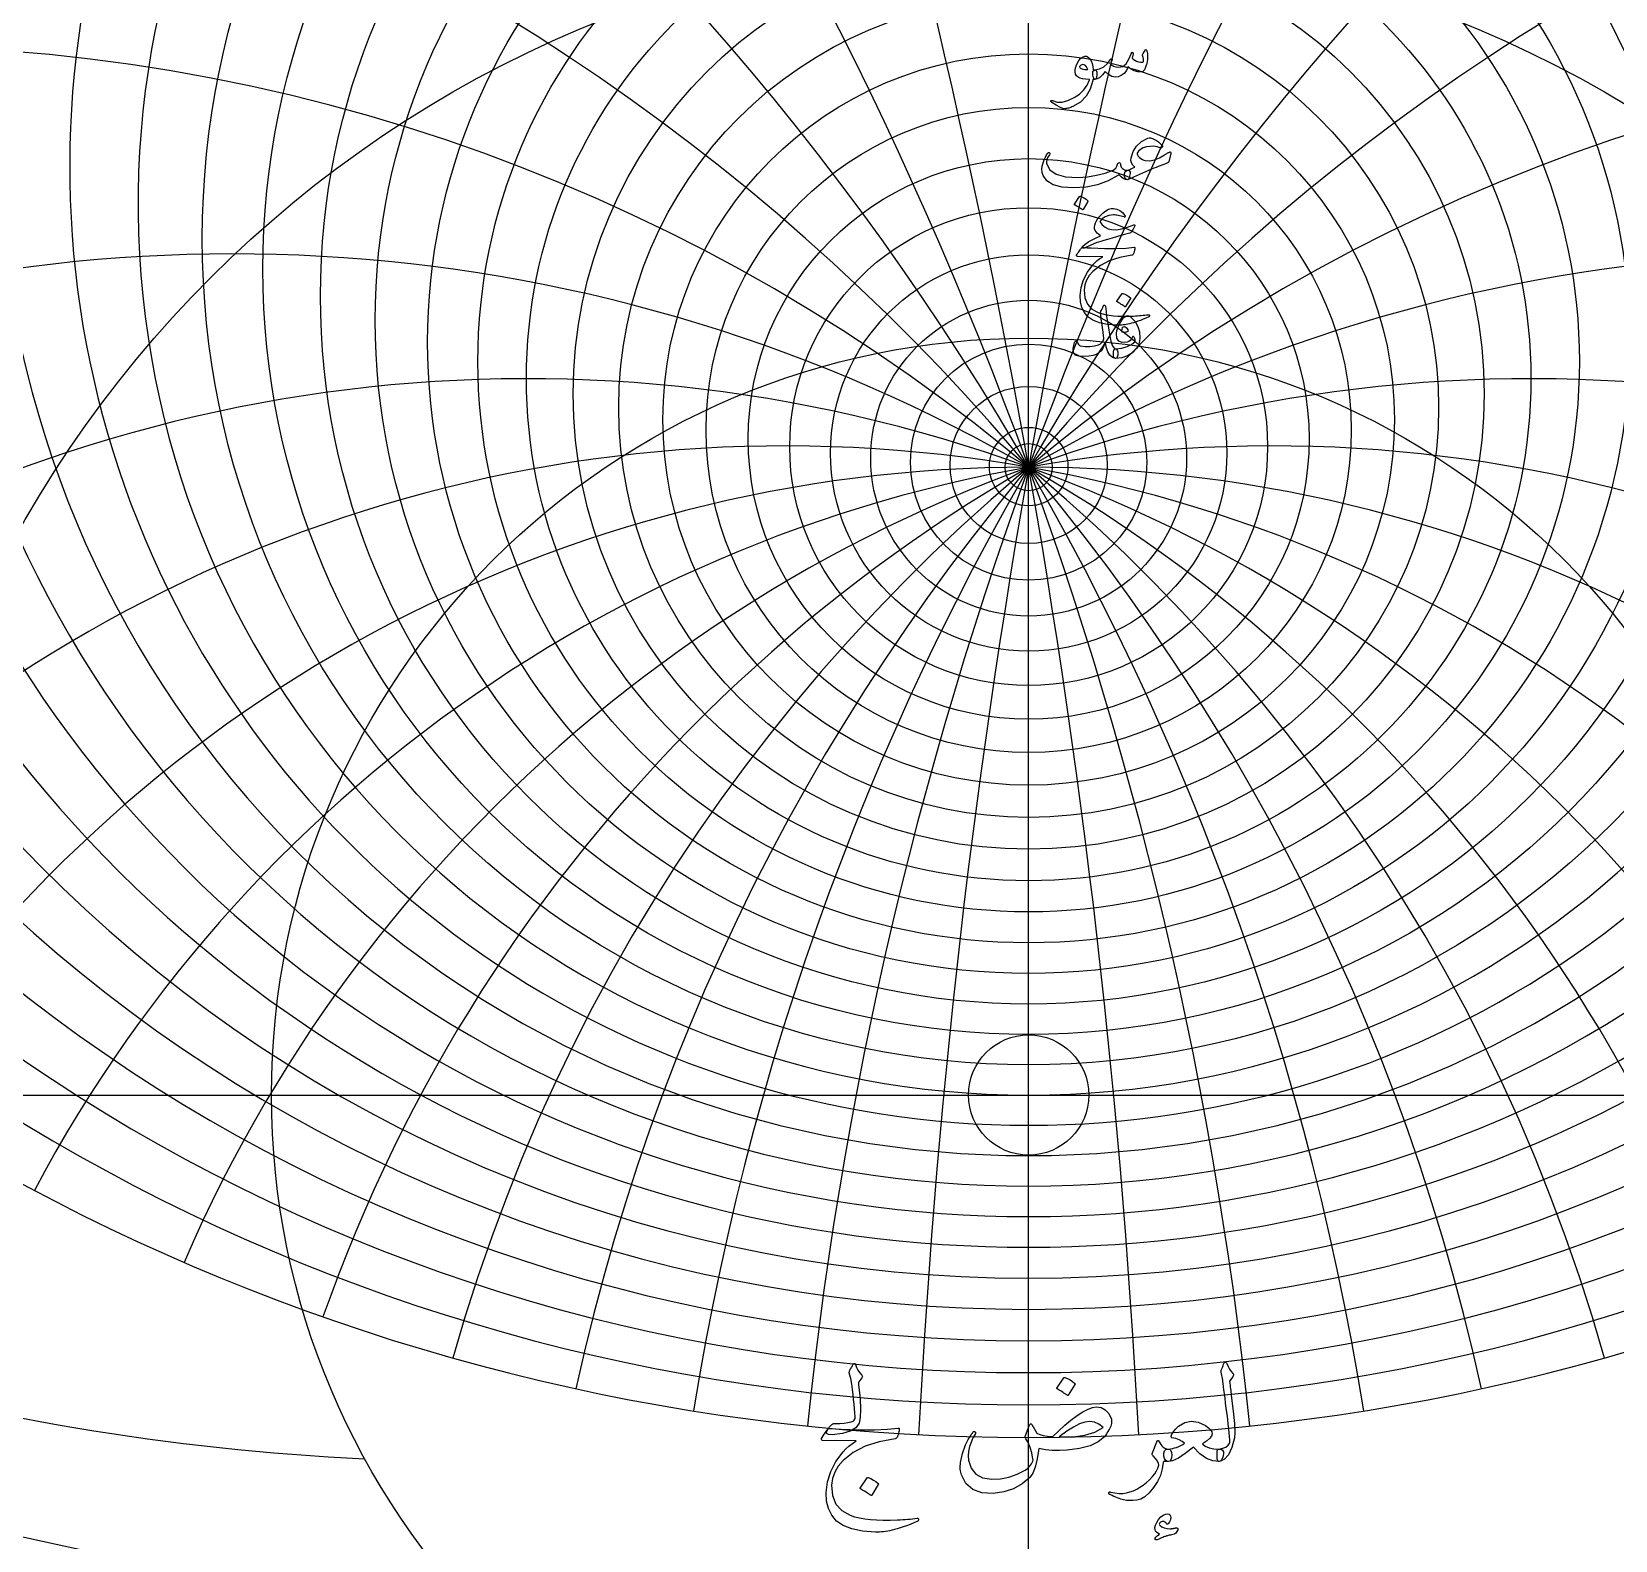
# Model space of a CAD drawing. Header units: millimetres. Extents: x -74 to 74, y -74 to 75.
# Drawn here: x -40.9 to 24.1, y -18.3 to 43.6 of the extents above; entities that cross this region are included whole.
import ezdxf

# ---------------------------------------------------------------- set-up
doc = ezdxf.new("R2010")
doc.units = ezdxf.units.MM
for name, color, linetype in [('CUT_INNER', 6, 'Continuous'), ('CUT_OUTER', 1, 'Continuous'), ('ENGRAVE', 7, 'Continuous'), ('ENGRAVE_FINE', 8, 'Continuous'), ('TEXT', 5, 'Continuous')]:
    doc.layers.add(name, color=color, linetype=linetype)

msp = doc.modelspace()

# ---------------------------------------------------------------- linework, layer by layer
at = {"layer": 'CUT_INNER'}
msp.add_circle((0, 0), 2.465, dxfattribs=at)
at = {"layer": 'CUT_OUTER'}
for centre, radius, start, end in [((-0.0002, -0.0002), 73.5074, 145.195103, 87.803182), ((-0.0008, 0.0009), 73.5063, 92.196033, 145.195536)]:
    msp.add_arc(centre, radius, start, end, dxfattribs=at)
at = {"layer": 'ENGRAVE'}
for points in [[(0, -72.45), (0, 72.45)], [(-72.45, 0), (72.45, 0)]]:
    msp.add_lwpolyline(points, dxfattribs=at)
for centre, radius in [((0, 0), 72.45), ((0, 31.7748), 26.7902), ((0, 0), 47.425), ((0, 28.1952), 16.8095), ((0, 26.3305), 8.1258), ((0, 0), 31.0439), ((0, 25.7497), 0.966)]:
    msp.add_circle(centre, radius, dxfattribs=at)
for centre, radius, start, end in [((0, 38.0744), 39.3162, 131.172626, 48.827374), ((0, 49.5035), 57.0148, 184.595622, 355.404378), ((0, -30.7982), 56.5478, 33, 147), ((0, -30.7982), 56.5478, 33, 147), ((0, 73.0281), 87.076, 217.070295, 322.929705), ((-22.5856, 84.2906), 99.3184, 239.875199, 267.323307)]:
    msp.add_arc(centre, radius, start, end, dxfattribs=at)
at = {"layer": 'ENGRAVE_FINE'}
for centre, radius in [((0, 35.1228), 33.881), ((0, 33.8802), 31.3947), ((0, 32.7689), 29.0365), ((0, 30.8856), 24.642), ((0, 30.0911), 22.5797), ((0, 29.3826), 20.5929), ((0, 28.7527), 18.6723), ((0, 27.7046), 14.9971), ((0, 27.2764), 13.2284), ((0, 26.9067), 11.4973), ((0, 26.5923), 9.7982), ((0, 26.1192), 6.4751), ((0, 25.9566), 4.8416), ((0, 25.8413), 3.2208), ((0, 25.7725), 1.6083)]:
    msp.add_circle(centre, radius, dxfattribs=at)
for centre, radius, start, end in [((0, 36.5141), 36.5141, 104.428163, 75.571837), ((-320.6987, -30.7982), 325.646, 2.969013, 18.313318), ((-320.6987, -30.7982), 325.646, 2.969013, 18.313318), ((320.6987, -30.7982), 325.646, 161.686682, 177.030987), ((320.6987, -30.7982), 325.646, 161.686682, 177.030987), ((-155.3639, -30.7982), 165.3348, 5.979733, 36.962322), ((-155.3639, -30.7982), 165.3348, 5.979733, 36.962322), ((155.3639, -30.7982), 165.3348, 143.037678, 174.020267), ((155.3639, -30.7982), 165.3348, 143.037678, 174.020267), ((0, 39.8285), 42.314, 146.258009, 33.741991), ((-97.9437, -30.7982), 113.0957, 9.076124, 56.31782), ((-97.9437, -30.7982), 113.0957, 9.076124, 56.31782), ((97.9437, -30.7982), 113.0957, 123.68218, 170.923876), ((97.9437, -30.7982), 113.0957, 123.68218, 170.923876), ((0, 41.8068), 45.5392, 157.98396, 22.01604), ((-67.3911, -30.7982), 87.9728, 12.306911, 76.81627), ((-67.3911, -30.7982), 87.9728, 12.306911, 76.81627), ((67.3911, -30.7982), 87.9728, 103.18373, 167.693089), ((67.3911, -30.7982), 87.9728, 103.18373, 167.693089), ((0, 44.0461), 49.0307, 167.906186, 12.093814), ((0, 46.5925), 52.8361, 176.664202, 3.335798), ((-47.4493, -30.7982), 73.818, 15.72862, 98.962673), ((-47.4493, -30.7982), 73.818, 15.72862, 98.962673), ((47.4493, -30.7982), 73.818, 81.037327, 164.27138), ((47.4493, -30.7982), 73.818, 81.037327, 164.27138), ((0, 52.8522), 61.6419, 191.904364, 348.095636), ((0, 56.7329), 66.8134, 198.724544, 341.275456), ((-32.6479, -30.7982), 65.2958, 19.409554, 123.219246), ((-32.6479, -30.7982), 65.2958, 19.409554, 123.219246), ((32.6479, -30.7982), 65.2958, 56.780754, 160.590446), ((32.6479, -30.7982), 65.2958, 56.780754, 160.590446), ((0, 61.2692), 72.6549, 205.149698, 334.850302), ((-20.5817, -30.7982), 60.1769, 23.435256, 134.139707), ((-20.5817, -30.7982), 60.1769, 23.435256, 134.139707), ((20.5817, -30.7982), 60.1769, 45.860293, 156.564744), ((20.5817, -30.7982), 60.1769, 45.860293, 156.564744), ((-9.9709, -30.7982), 57.4202, 27.916334, 141.112561), ((-9.9709, -30.7982), 57.4202, 27.916334, 141.112561), ((9.9709, -30.7982), 57.4202, 38.887439, 152.083666), ((9.9709, -30.7982), 57.4202, 38.887439, 152.083666), ((0, 66.6258), 79.3333, 211.247898, 328.752102), ((0, 168.804), 191.4246, 247.925664, 292.074336)]:
    msp.add_arc(centre, radius, start, end, dxfattribs=at)
at = {"layer": 'TEXT'}
for points in [[(4.7881, 42.8771), (4.7975, 42.8835), (4.8085, 42.8813), (4.8211, 42.8706), (4.8353, 42.8514), (4.8505, 42.8187), (4.862, 42.7721), (4.8698, 42.7116), (4.8738, 42.6371), (4.8752, 42.5525), (4.8706, 42.47), (4.8602, 42.3897), (4.8438, 42.3115), (4.7962, 42.1594), (4.7431, 42.0501), (4.6848, 41.9837), (4.621, 41.9601), (4.4703, 41.969), (4.3307, 42.0083), (4.2025, 42.0782), (4.0854, 42.1787), (4.0051, 42.0204), (3.9098, 41.8969), (3.7994, 41.8083), (3.6741, 41.7545), (3.5426, 41.7427), (3.4095, 41.7759), (3.2748, 41.8541), (3.1385, 41.9773), (3.0282, 41.8367), (2.92, 41.7363), (2.814, 41.676), (2.7101, 41.6559), (2.6892, 41.6677), (2.6694, 41.7031), (2.6506, 41.762), (2.6329, 41.8445), (2.6265, 41.9259), (2.6372, 41.9858), (2.6651, 42.0244), (2.7101, 42.0415), (2.9077, 42.0863), (3.0807, 42.1733), (3.229, 42.3026), (3.3528, 42.4743), (3.3595, 42.4837), (3.3667, 42.4904), (3.3745, 42.4944), (3.3828, 42.4957), (3.3929, 42.4947), (3.402, 42.4914), (3.4101, 42.4861), (3.417, 42.4786), (3.421, 42.4556), (3.4117, 42.4165), (3.3889, 42.3613), (3.3528, 42.2901), (3.4002, 42.2352), (3.4738, 42.1947), (3.5737, 42.1688), (3.6998, 42.1572), (3.857, 42.1902), (3.9944, 42.2976), (4.112, 42.4794), (4.2097, 42.7357), (4.2145, 42.7488), (4.2204, 42.7582), (4.2274, 42.7638), (4.2354, 42.7657), (4.2475, 42.7646), (4.2579, 42.7614), (4.2667, 42.756), (4.274, 42.7485), (4.2793, 42.7378), (4.2825, 42.7271), (4.2836, 42.7164), (4.2825, 42.7057), (4.2397, 42.5257), (4.2898, 42.4813), (4.35, 42.4422), (4.4204, 42.4084), (4.5011, 42.38), (4.5795, 42.3616), (4.6392, 42.3575), (4.6802, 42.368), (4.7024, 42.3929), (4.7097, 42.4309), (4.7056, 42.485), (4.6904, 42.5552), (4.6639, 42.6414), (4.6684, 42.6658), (4.6907, 42.7132), (4.7306, 42.7836), (4.7881, 42.8771)], [(2.6244, 41.6088), (2.5239, 41.2561), (2.3555, 40.9607), (2.119, 40.7227), (1.8146, 40.5419), (1.772, 40.5236), (1.7299, 40.5071), (1.6884, 40.4925), (1.6475, 40.4798), (1.6073, 40.4692), (1.5682, 40.461), (1.5302, 40.4553), (1.4932, 40.4519), (1.4011, 40.4651), (1.279, 40.513), (1.1269, 40.5957), (0.9448, 40.7133), (0.9252, 40.7302), (0.9137, 40.7465), (0.9102, 40.7623), (0.9148, 40.7776), (0.925, 40.7894), (0.9383, 40.7947), (0.9549, 40.7936), (0.9748, 40.7861), (1.1641, 40.7248), (1.3765, 40.7251), (1.6118, 40.7869), (1.8703, 40.9104), (2.0813, 41.0537), (2.2559, 41.2221), (2.3941, 41.4157), (2.4958, 41.6345), (2.495, 41.6423), (2.4926, 41.6484), (2.4886, 41.653), (2.483, 41.6559), (2.3354, 41.6645), (2.2098, 41.6816), (2.1062, 41.7073), (2.0245, 41.7416), (1.9613, 41.7946), (1.9217, 41.868), (1.9056, 41.9617), (1.9131, 42.0758), (1.9155, 42.091), (1.9185, 42.1064), (1.9219, 42.122), (1.926, 42.138), (1.9305, 42.1544), (1.9356, 42.1717), (1.9412, 42.1898), (1.9474, 42.2087), (1.9977, 42.331), (2.0588, 42.4325), (2.1306, 42.5131), (2.213, 42.5728), (2.2974, 42.6055), (2.3748, 42.605), (2.4452, 42.5712), (2.5087, 42.5043), (2.5641, 42.4111), (2.6062, 42.3029), (2.6348, 42.1797), (2.6501, 42.0415), (2.6585, 42.0417), (2.6667, 42.0421), (2.6746, 42.0428), (2.6822, 42.0437), (2.6898, 42.0446), (2.6977, 42.0453), (2.7059, 42.0457), (2.7143, 42.0458), (2.7433, 42.0397), (2.7658, 42.0212), (2.7818, 41.9904), (2.7915, 41.9473), (2.7955, 41.8999), (2.7947, 41.852), (2.7891, 41.8035), (2.7786, 41.7545), (2.765, 41.7114), (2.7497, 41.6806), (2.7328, 41.6621), (2.7143, 41.6559), (2.6329, 41.6559), (2.6324, 41.6482), (2.6308, 41.6377), (2.6281, 41.6246), (2.6244, 41.6088)], [(2.4187, 42.0887), (2.3737, 42.1671), (2.3244, 42.2226), (2.2709, 42.255), (2.213, 42.2644), (2.1785, 42.2552), (2.1477, 42.2408), (2.1206, 42.221), (2.0973, 42.1958), (2.0899, 42.1824), (2.0888, 42.1679), (2.0941, 42.1524), (2.1059, 42.1358), (2.1501, 42.097), (2.2141, 42.0705), (2.2979, 42.0563), (2.4016, 42.0544), (2.4123, 42.0565), (2.4187, 42.063), (2.4208, 42.0737), (2.4187, 42.0887)], [(5.8314, 38.6171), (5.7458, 38.2743), (5.7361, 38.2577), (5.72, 38.2422), (5.6975, 38.2277), (5.6686, 38.2143), (5.6045, 38.1917), (5.5363, 38.1667), (5.4642, 38.1392), (5.388, 38.1094), (5.3078, 38.0774), (5.2236, 38.0435), (5.1353, 38.0077), (5.0431, 37.9701), (4.0576, 37.5416), (4.0126, 37.5515), (3.9762, 37.5813), (3.9483, 37.6308), (3.929, 37.7002), (3.9258, 37.7738), (3.9462, 37.8362), (3.9901, 37.8874), (4.0576, 37.9273), (4.066, 37.9311), (4.0828, 37.9385), (4.1078, 37.9493), (4.1411, 37.9637), (4.1825, 37.9812), (4.2317, 38.0017), (4.2886, 38.0251), (4.3532, 38.0515), (4.2699, 38.1369), (4.2172, 38.2304), (4.195, 38.3319), (4.2033, 38.4414), (4.2857, 38.702), (4.4261, 38.9224), (4.6242, 39.1026), (4.8802, 39.2427), (4.9362, 39.2558), (5.0013, 39.2523), (5.0755, 39.2322), (5.1588, 39.1955), (5.2452, 39.1454), (5.3248, 39.0895), (5.3974, 39.0276), (5.463, 38.9599), (5.4814, 38.935), (5.4897, 38.9117), (5.4879, 38.89), (5.4758, 38.8699), (5.4576, 38.8544), (5.4373, 38.8463), (5.4148, 38.8458), (5.3901, 38.8527), (5.2619, 38.8932), (5.1255, 38.9117), (4.9812, 38.9082), (4.8288, 38.8827), (4.6909, 38.8415), (4.5814, 38.7863), (4.5003, 38.7172), (4.4475, 38.6342), (4.4421, 38.5973), (4.4561, 38.555), (4.4893, 38.5073), (4.5418, 38.4543), (4.6017, 38.4061), (4.6617, 38.3686), (4.7217, 38.3418), (4.7817, 38.3257), (4.9614, 38.3212), (5.1534, 38.3589), (5.3577, 38.439), (5.5744, 38.5614), (5.5977, 38.5761), (5.6204, 38.5903), (5.6427, 38.604), (5.6643, 38.6171), (5.6852, 38.6294), (5.705, 38.6407), (5.7238, 38.6508), (5.7415, 38.6599), (5.7905, 38.683), (5.8218, 38.6835), (5.8355, 38.6615), (5.8314, 38.6171)], [(0.7884, 38.6299), (0.8036, 38.6465), (0.8194, 38.6535), (0.8358, 38.6508), (0.8527, 38.6385), (0.8655, 38.6224), (0.8698, 38.6042), (0.8655, 38.5839), (0.8527, 38.5614), (0.7873, 38.4602), (0.7455, 38.3664), (0.7273, 38.2802), (0.7327, 38.2015), (0.8668, 37.9428), (1.1279, 37.7623), (1.516, 37.66), (2.0309, 37.6359), (2.4131, 37.664), (2.7797, 37.7227), (3.1308, 37.8118), (3.4663, 37.9315), (3.5255, 37.9666), (3.5745, 38.0204), (3.6133, 38.093), (3.642, 38.1843), (3.6516, 38.2103), (3.6677, 38.2283), (3.6902, 38.2382), (3.7191, 38.24), (3.7397, 38.2312), (3.7544, 38.2133), (3.7633, 38.1862), (3.7662, 38.1501), (3.7863, 38.0606), (3.8423, 37.9937), (3.9341, 37.9492), (4.0619, 37.9273), (4.1079, 37.9171), (4.139, 37.8908), (4.1551, 37.8485), (4.1561, 37.7901), (4.1406, 37.6814), (4.1197, 37.6038), (4.0935, 37.5572), (4.0619, 37.5416), (3.9679, 37.554), (3.8787, 37.5909), (3.7943, 37.6525), (3.7148, 37.7387), (3.7081, 37.7422), (3.6966, 37.7398), (3.6803, 37.7315), (3.6591, 37.7173), (3.2596, 37.4924), (2.8236, 37.3317), (2.3512, 37.2353), (1.8424, 37.2031), (1.3722, 37.2353), (1.0069, 37.3317), (0.7466, 37.4924), (0.5913, 37.7173), (0.5559, 37.8429), (0.5442, 37.9712), (0.5559, 38.1021), (0.5913, 38.2358), (0.639, 38.36), (0.6877, 38.4671), (0.7375, 38.5571), (0.7884, 38.6299)], [(2.0866, 36.8518), (2.092, 36.8572), (2.0995, 36.8604), (2.1091, 36.8614), (2.1209, 36.8604), (2.2042, 36.8266), (2.2827, 36.7854), (2.3563, 36.7367), (2.4251, 36.6804), (2.4318, 36.6718), (2.4348, 36.6633), (2.434, 36.6547), (2.4294, 36.6461), (2.228, 36.3205), (2.2205, 36.3127), (2.2109, 36.3109), (2.1991, 36.3149), (2.1852, 36.3248), (2.1731, 36.3334), (2.1541, 36.3462), (2.1281, 36.3633), (2.0952, 36.3848), (2.0548, 36.4105), (2.0063, 36.4405), (1.9498, 36.4747), (1.8853, 36.5133), (1.8767, 36.5197), (1.8724, 36.5262), (1.8724, 36.5326), (1.8767, 36.539)], [(4.3468, 35.6821), (4.3503, 35.6519), (4.3307, 35.5954), (4.2882, 35.5126), (4.2225, 35.4036), (4.2086, 35.3859), (4.1926, 35.3715), (4.1743, 35.3602), (4.154, 35.3522), (3.8798, 35.2767), (3.6355, 35.2087), (3.4213, 35.1481), (3.2371, 35.0951), (3.0828, 35.0499), (2.9586, 35.0126), (2.8643, 34.9835), (2.8, 34.9623), (2.2816, 34.7309), (2.2452, 34.7282), (2.2173, 34.7331), (2.198, 34.7454), (2.1873, 34.7652), (2.1871, 34.7724), (2.1905, 34.7813), (2.1978, 34.7917), (2.2088, 34.8038), (2.3143, 34.9028), (2.4723, 35.0073), (2.6827, 35.1171), (2.9457, 35.2322), (2.8742, 35.2933), (2.814, 35.3522), (2.765, 35.409), (2.7272, 35.4636), (2.7039, 35.5233), (2.6983, 35.5954), (2.7103, 35.6797), (2.7401, 35.7764), (2.7883, 35.8771), (2.8557, 35.9778), (2.9425, 36.0785), (3.0485, 36.1791), (3.164, 36.2662), (3.2746, 36.3259), (3.3803, 36.3583), (3.4813, 36.3634), (3.6181, 36.3358), (3.7416, 36.2788), (3.8517, 36.1923), (3.9483, 36.0763), (3.9569, 36.0619), (3.9612, 36.0485), (3.9612, 36.0361), (3.9569, 36.0249), (3.9475, 36.0145), (3.9365, 36.0088), (3.924, 36.008), (3.9098, 36.012), (3.8467, 36.0321), (3.786, 36.0495), (3.7278, 36.0643), (3.672, 36.0763), (3.6188, 36.0854), (3.5686, 36.0913), (3.5213, 36.094), (3.477, 36.0935), (3.2925, 36.0718), (3.1375, 36.0195), (3.0119, 35.9368), (2.9157, 35.8235), (3.018, 35.6888), (3.1321, 35.5889), (3.258, 35.5239), (3.3956, 35.4936), (3.6005, 35.4915), (3.8209, 35.5236), (4.0568, 35.59), (4.3082, 35.6907), (4.3187, 35.6934), (4.3286, 35.6928), (4.338, 35.6891), (4.3468, 35.6821)], [(2.5687, 34.7438), (3.1184, 34.7245), (3.5938, 34.7224), (3.9947, 34.7374), (4.3211, 34.7695), (4.3311, 34.7707), (4.3398, 34.77), (4.3472, 34.7675), (4.3532, 34.7631), (4.3577, 34.757), (4.3602, 34.7497), (4.3609, 34.741), (4.3597, 34.7309), (4.3512, 34.6918), (4.3431, 34.6559), (4.3352, 34.6233), (4.3275, 34.5938), (4.3202, 34.5676), (4.3131, 34.5445), (4.3062, 34.5247), (4.2997, 34.5081), (4.2857, 34.4816), (4.2697, 34.4621), (4.2515, 34.4495), (4.2311, 34.4439), (3.7362, 34.3541), (3.3056, 34.2136), (2.9393, 34.0221), (2.6372, 33.7797), (2.4846, 33.6054), (2.3737, 33.4209), (2.3046, 33.2262), (2.2773, 33.0213), (2.3035, 32.6997), (2.408, 32.4376), (2.5906, 32.2348), (2.8515, 32.0916), (2.9867, 32.0482), (3.1353, 32.0123), (3.2973, 31.9839), (3.4727, 31.963), (3.6613, 31.9494), (3.8626, 31.9427), (4.0769, 31.9429), (4.304, 31.9502), (4.3847, 31.9547), (4.4641, 31.9598), (4.5422, 31.9654), (4.6189, 31.9716), (4.6937, 31.9783), (4.7662, 31.9855), (4.8362, 31.9933), (4.9038, 32.0016), (4.9244, 32.0027), (4.9392, 31.9973), (4.948, 31.9855), (4.9509, 31.9673), (4.9493, 31.9462), (4.9445, 31.9298), (4.9365, 31.9183), (4.9252, 31.9116), (4.8042, 31.8605), (4.6896, 31.8141), (4.5814, 31.7726), (4.4796, 31.7359), (4.3846, 31.7038), (4.2965, 31.676), (4.2153, 31.6524), (4.1411, 31.6331), (4.0714, 31.6189), (4.0035, 31.6063), (3.9375, 31.5953), (3.8733, 31.586), (3.8108, 31.5787), (3.7496, 31.5742), (3.6898, 31.5723), (3.6313, 31.5731), (3.2317, 31.6042), (2.8986, 31.6717), (2.6319, 31.7756), (2.4316, 31.9159), (2.2845, 32.0913), (2.182, 32.2962), (2.1239, 32.5305), (2.1102, 32.7943), (2.1522, 33.1215), (2.2527, 33.4391), (2.4115, 33.7471), (2.6286, 34.0454), (2.7135, 34.1356), (2.8097, 34.2221), (2.9171, 34.3049), (3.0357, 34.3839), (1.9988, 34.3924), (1.9739, 34.4031), (1.9635, 34.4224), (1.9675, 34.4503), (1.9859, 34.4867), (2.0208, 34.5397), (2.0524, 34.5874), (2.0807, 34.6297), (2.1059, 34.6667), (2.1279, 34.698), (2.1466, 34.7234), (2.1622, 34.743), (2.1745, 34.7566), (2.2023, 34.759), (2.2773, 34.7577), (2.3994, 34.7526), (2.5687, 34.7438)], [(3.8305, 32.8697), (3.8359, 32.8751), (3.8434, 32.8783), (3.853, 32.8794), (3.8648, 32.8783), (3.9481, 32.8446), (4.0265, 32.8033), (4.1002, 32.7546), (4.169, 32.6983), (4.1757, 32.6898), (4.1786, 32.6812), (4.1778, 32.6726), (4.1733, 32.6641), (3.9719, 32.3384), (3.9644, 32.3307), (3.9548, 32.3288), (3.943, 32.3328), (3.929, 32.3427), (3.917, 32.3513), (3.898, 32.3641), (3.872, 32.3813), (3.8391, 32.4027), (3.7986, 32.4284), (3.7502, 32.4584), (3.6937, 32.4927), (3.6291, 32.5312), (3.6206, 32.5377), (3.6163, 32.5441), (3.6163, 32.5505), (3.6206, 32.5569)], [(3.5649, 30.5988), (3.5959, 30.5839), (3.6206, 30.5603), (3.6388, 30.5282), (3.6505, 30.4874), (3.6583, 30.4371), (3.6602, 30.3889), (3.6562, 30.3428), (3.6463, 30.2989), (3.6315, 30.2614), (3.6131, 30.2347), (3.5908, 30.2186), (3.5649, 30.2132), (3.4366, 30.2488), (3.3303, 30.3386), (3.2459, 30.4824), (3.1835, 30.6803), (3.1755, 30.7144), (3.1685, 30.744), (3.1626, 30.769), (3.1578, 30.7895), (3.1541, 30.8055), (3.1514, 30.8168), (3.1498, 30.8237), (3.1492, 30.8259), (3.1428, 30.8385), (3.1364, 30.842), (3.13, 30.8364), (3.1235, 30.8217), (3.0507, 30.6572), (2.9693, 30.5282), (2.8793, 30.4344), (2.7808, 30.376), (2.6378, 30.3311), (2.4701, 30.3032), (2.2778, 30.2925), (2.0609, 30.2989), (1.9161, 30.3436), (1.8371, 30.4521), (1.8239, 30.6243), (1.8767, 30.8602), (1.8887, 30.8886), (1.9035, 30.9095), (1.9209, 30.9229), (1.941, 30.9288), (1.9608, 30.9269), (1.9774, 30.917), (1.9908, 30.899), (2.0009, 30.8731), (2.0226, 30.8176), (2.0491, 30.7756), (2.0805, 30.7469), (2.1166, 30.7317), (2.3193, 30.7006), (2.5119, 30.6974), (2.6943, 30.722), (2.8664, 30.7745), (2.9412, 30.8136), (3.0025, 30.8666), (3.0504, 30.9336), (3.085, 31.0145), (3.0828, 31.0528), (3.0721, 31.1419), (3.0528, 31.282), (3.025, 31.4729), (3.0108, 31.5751), (2.9982, 31.6673), (2.9872, 31.7497), (2.9779, 31.8221), (2.9698, 31.8841), (2.9629, 31.9351), (2.957, 31.9752), (2.9521, 32.0042), (2.9481, 32.0487), (2.9489, 32.0878), (2.9546, 32.1215), (2.965, 32.1499), (2.9816, 32.1851), (2.9971, 32.2179), (3.0116, 32.2483), (3.025, 32.2763), (3.037, 32.3019), (3.0475, 32.325), (3.0563, 32.3458), (3.0635, 32.3641), (3.071, 32.3789), (3.0807, 32.3888), (3.0925, 32.3939), (3.1064, 32.3941), (3.1217, 32.3882), (3.1332, 32.3791), (3.1409, 32.3668), (3.145, 32.3513), (3.1711, 32.1321), (3.198, 31.9244), (3.2257, 31.7283), (3.2542, 31.5436), (3.2833, 31.3705), (3.3126, 31.2089), (3.3422, 31.0588), (3.372, 30.9202), (3.4082, 30.7909), (3.4524, 30.6942), (3.5046, 30.6302), (3.5649, 30.5988)], [(4.0576, 31.9657), (4.087, 31.9614), (4.1197, 31.9485), (4.1556, 31.9271), (4.1947, 31.8971), (4.3621, 31.7188), (4.4786, 31.5179), (4.5442, 31.2946), (4.5589, 31.0487), (4.5458, 30.9207), (4.5193, 30.8067), (4.4794, 30.7065), (4.4261, 30.6203), (4.2533, 30.4422), (4.0522, 30.315), (3.8227, 30.2387), (3.5649, 30.2132), (3.5389, 30.2194), (3.5166, 30.2379), (3.4982, 30.2687), (3.4834, 30.3118), (3.478, 30.3356), (3.4743, 30.36), (3.4726, 30.3849), (3.4727, 30.4103), (3.4742, 30.4355), (3.4765, 30.4596), (3.4796, 30.4826), (3.4834, 30.5046), (3.495, 30.5426), (3.5124, 30.571), (3.5357, 30.5897), (3.5649, 30.5988), (3.816, 30.6326), (4.034, 30.6953), (4.2188, 30.7868), (4.3704, 30.9073), (4.3631, 30.9676), (4.3543, 31.0155), (4.3439, 31.0512), (4.3318, 31.0744), (4.3173, 31.0945), (4.304, 31.1077), (4.2916, 31.1138), (4.2804, 31.113), (4.2726, 31.1103), (4.2665, 31.1066), (4.2619, 31.1018), (4.259, 31.0959), (4.2177, 31.0113), (4.1668, 30.9459), (4.1063, 30.8998), (4.0362, 30.8731), (3.8324, 30.8573), (3.6923, 30.9127), (3.616, 31.0394), (3.6034, 31.2373), (3.6206, 31.3508), (3.6548, 31.4686), (3.7062, 31.5908), (3.7748, 31.7172), (3.8471, 31.8259), (3.9183, 31.9035), (3.9885, 31.9501), (4.0576, 31.9657)], [(3.9162, 31.5029), (3.8736, 31.4909), (3.8401, 31.459), (3.8158, 31.4073), (3.8005, 31.3358), (3.8008, 31.3246), (3.8016, 31.3165), (3.8029, 31.3117), (3.8048, 31.3101), (3.8479, 31.2997), (3.8916, 31.294), (3.9357, 31.2932), (3.9805, 31.2973), (4.0198, 31.3056), (4.0522, 31.3176), (4.0777, 31.3334), (4.0962, 31.353), (4.0479, 31.4218), (4.0019, 31.4697), (3.958, 31.4968), (3.9162, 31.5029)], [(-7.1097, -13.1928), (-7.1224, -13.0286), (-7.1376, -12.8557), (-7.1552, -12.6744), (-7.1754, -12.4844), (-7.1984, -12.2852), (-7.2247, -12.0759), (-7.2541, -11.8567), (-7.2868, -11.6275), (-7.3554, -11.3932), (-7.3561, -11.3625), (-7.3525, -11.3333), (-7.3447, -11.3054), (-7.3325, -11.279), (-7.3252, -11.2654), (-7.3147, -11.2476), (-7.3009, -11.2254), (-7.284, -11.199), (-7.2641, -11.1679), (-7.2418, -11.1319), (-7.217, -11.0908), (-7.1897, -11.0448), (-7.18, -11.0298), (-7.1683, -11.019), (-7.1543, -11.0126), (-7.1383, -11.0105), (-7.1251, -11.0133), (-7.114, -11.0219), (-7.1051, -11.0362), (-7.0983, -11.0562), (-7.059, -11.1686), (-7.004, -11.2776), (-6.9333, -11.3829), (-6.8469, -11.4846), (-6.8251, -11.5132), (-6.8169, -11.5418), (-6.8223, -11.5703), (-6.8412, -11.5989), (-6.9612, -11.7646), (-6.9708, -11.7849), (-6.9769, -11.8117), (-6.9794, -11.8449), (-6.9783, -11.8845), (-6.9148, -12.4437), (-6.8898, -12.8929), (-6.9033, -13.2321), (-6.9555, -13.4613), (-7.0861, -13.6473), (-7.3125, -13.7884), (-7.6346, -13.8844), (-8.0523, -13.9355), (-8.2073, -13.9269), (-8.2837, -13.8784), (-8.2816, -13.7898), (-8.2009, -13.6613), (-8.1868, -13.6443), (-8.173, -13.6277), (-8.1596, -13.6115), (-8.1466, -13.5956), (-8.1339, -13.58), (-8.1216, -13.5649), (-8.1096, -13.55), (-8.098, -13.5356), (-8.0695, -13.5081), (-8.0352, -13.4884), (-7.9952, -13.4767), (-7.9495, -13.4727), (-7.7446, -13.4663), (-7.5639, -13.4527), (-7.4075, -13.432), (-7.2754, -13.4042), (-7.2008, -13.376), (-7.1483, -13.3313), (-7.1179, -13.2703), (-7.1097, -13.1928)], [(7.9038, -11.2618), (7.9424, -11.1686), (7.9724, -11.0947), (7.9938, -11.0401), (8.0066, -11.0048), (8.0166, -10.9823), (8.0295, -10.9662), (8.0452, -10.9566), (8.0638, -10.9533), (8.0848, -10.9569), (8.1023, -10.9676), (8.1163, -10.9855), (8.1266, -11.0105), (8.1741, -11.1329), (8.2309, -11.2433), (8.2969, -11.3415), (8.3723, -11.4275), (8.3933, -11.455), (8.3994, -11.4861), (8.3905, -11.5207), (8.3665, -11.5589), (8.2409, -11.736), (8.2494, -11.8153), (8.258, -11.8931), (8.2666, -11.9695), (8.2751, -12.0445), (8.2837, -12.1181), (8.2923, -12.1902), (8.3008, -12.2609), (8.3094, -12.3302), (8.3883, -12.9714), (8.4365, -13.4727), (8.454, -13.8341), (8.4408, -14.0555), (8.333, -14.4571), (8.1923, -14.7539), (8.0188, -14.9456), (7.8124, -15.0324), (7.8067, -15.0324), (7.801, -15.0324), (7.7953, -15.0324), (7.7895, -15.0324), (7.7556, -15.0002), (7.7338, -14.9267), (7.7242, -14.8117), (7.7267, -14.6553), (7.7321, -14.5975), (7.7481, -14.5553), (7.7749, -14.5289), (7.8124, -14.5182), (7.9574, -14.4893), (8.078, -14.4368), (8.1745, -14.3607), (8.2466, -14.2611), (8.2418, -14.1415), (8.233, -14.0055), (8.2203, -13.853), (8.2037, -13.6841), (8.1836, -13.4995), (8.1602, -13.2999), (8.1336, -13.0853), (8.1038, -12.8557), (8.0763, -12.6301), (8.0509, -12.4273), (8.0277, -12.2473), (8.0066, -12.0902), (7.9884, -11.956), (7.9738, -11.8446), (7.9627, -11.756), (7.9552, -11.6903), (7.8981, -11.3647), (7.8963, -11.3325), (7.8967, -11.3047), (7.8992, -11.2811), (7.9038, -11.2618)], [(1.4368, -11.5989), (1.4439, -11.5918), (1.4539, -11.5875), (1.4668, -11.586), (1.4825, -11.5875), (1.5935, -11.6325), (1.6982, -11.6875), (1.7964, -11.7524), (1.8881, -11.8274), (1.897, -11.8388), (1.901, -11.8503), (1.8999, -11.8617), (1.8938, -11.8731), (1.6253, -12.3073), (1.6153, -12.3177), (1.6025, -12.3202), (1.5868, -12.3148), (1.5682, -12.3016), (1.5521, -12.2902), (1.5268, -12.273), (1.4921, -12.2502), (1.4482, -12.2216), (1.3943, -12.1873), (1.3297, -12.1473), (1.2543, -12.1016), (1.1683, -12.0502), (1.1569, -12.0417), (1.1512, -12.0331), (1.1512, -12.0245), (1.1569, -12.0159)], [(2.7736, -12.7872), (2.9729, -12.8165), (3.1421, -12.91), (3.2813, -13.0678), (3.3906, -13.2899), (3.4027, -13.3749), (3.3935, -13.4699), (3.3628, -13.5749), (3.3106, -13.6898), (3.2506, -13.8005), (3.1964, -13.8926), (3.1478, -13.9662), (3.105, -14.0212), (2.855, -14.2268), (2.5165, -14.3868), (2.0895, -14.5011), (1.5739, -14.5696), (1.2636, -14.5846), (0.9669, -14.5782), (0.6838, -14.5503), (0.4142, -14.5011), (0.3506, -14.9199), (0.2685, -15.2566), (0.1678, -15.5112), (0.0486, -15.6836), (-0.2642, -15.9496), (-0.6198, -16.1478), (-1.0183, -16.2781), (-1.4596, -16.3406), (-1.9242, -16.3188), (-2.2952, -16.1849), (-2.5726, -15.9389), (-2.7565, -15.5808), (-2.7722, -15.5253), (-2.785, -15.4673), (-2.795, -15.4067), (-2.8022, -15.3437), (-2.8057, -15.2785), (-2.805, -15.2116), (-2.8, -15.1429), (-2.7908, -15.0723), (-2.7708, -14.9476), (-2.745, -14.8246), (-2.7136, -14.7033), (-2.6765, -14.5839), (-2.634, -14.4666), (-2.5865, -14.3518), (-2.534, -14.2395), (-2.4765, -14.1297), (-2.451, -14.0851), (-2.4258, -14.0426), (-2.401, -14.0022), (-2.3766, -13.964), (-2.3528, -13.928), (-2.3302, -13.8941), (-2.3085, -13.8623), (-2.288, -13.8326), (-2.2734, -13.8159), (-2.258, -13.8055), (-2.242, -13.8016), (-2.2252, -13.8041), (-2.2073, -13.8109), (-2.1938, -13.8198), (-2.1845, -13.8309), (-2.1795, -13.8441), (-2.178, -13.8591), (-2.1795, -13.8755), (-2.1838, -13.8933), (-2.1909, -13.9126), (-2.2327, -13.9758), (-2.2723, -14.0455), (-2.3098, -14.1215), (-2.3451, -14.204), (-2.4194, -14.415), (-2.4651, -14.6139), (-2.4823, -14.8006), (-2.4708, -14.9752), (-2.3641, -15.3069), (-2.1695, -15.5479), (-1.887, -15.6983), (-1.5168, -15.7579), (-1.159, -15.7411), (-0.8112, -15.6736), (-0.4735, -15.5554), (-0.1457, -15.3866), (-0.0468, -15.3162), (0.0386, -15.2309), (0.1103, -15.1305), (0.1685, -15.0152), (0.1753, -14.9992), (0.1785, -14.9795), (0.1782, -14.9563), (0.1742, -14.9295), (0.1239, -14.6739), (0.0586, -14.4496), (-0.0218, -14.2568), (-0.1171, -14.0954), (-0.136, -14.0658), (-0.1471, -14.0397), (-0.1503, -14.0172), (-0.1457, -13.9983), (0.0314, -13.5299), (0.0568, -13.4945), (0.0814, -13.4799), (0.1053, -13.4859), (0.1285, -13.5127), (0.3399, -13.8726), (0.4531, -13.9262), (0.5984, -13.9669), (0.7759, -13.9948), (0.9855, -14.0097), (1.2343, -13.7673), (1.4839, -13.5427), (1.7342, -13.336), (1.9852, -13.1471), (2.2252, -12.9896), (2.4366, -12.8772), (2.6194, -12.8097), (2.7736, -12.7872)], [(3.0535, -13.6327), (2.8782, -13.4992), (2.6951, -13.4185), (2.504, -13.3906), (2.3052, -13.4156), (2.0895, -13.4917), (1.8424, -13.617), (1.5639, -13.7916), (1.254, -14.0155), (1.8185, -14.0172), (2.3066, -13.954), (2.7183, -13.8259), (3.0535, -13.6327)], [(7.8124, -14.5182), (7.8959, -14.5307), (7.9524, -14.5682), (7.9816, -14.6307), (7.9838, -14.7181), (7.9559, -14.8535), (7.9181, -14.9509), (7.8702, -15.0106), (7.8124, -15.0324), (7.5492, -15.0084), (7.2854, -14.9024), (7.0208, -14.7142), (6.7555, -14.4439), (6.4209, -14.7035), (6.1371, -14.8881), (5.9039, -14.9977), (5.7215, -15.0324), (5.6611, -15.0188), (5.6115, -14.9781), (5.5726, -14.9102), (5.5444, -14.8153), (5.5362, -14.6896), (5.5629, -14.5982), (5.6247, -14.541), (5.7215, -14.5182), (5.8095, -14.5096), (5.8964, -14.4953), (5.9823, -14.4753), (6.0671, -14.4496), (6.1508, -14.4179), (6.2335, -14.3797), (6.3151, -14.335), (6.3956, -14.284), (6.2967, -14.2033), (6.1771, -14.1383), (6.0368, -14.089), (5.8757, -14.0555), (5.8611, -14.0494), (5.8514, -14.0369), (5.8468, -14.018), (5.8472, -13.9926), (5.8743, -13.9051), (5.9329, -13.8084), (6.0228, -13.7023), (6.1442, -13.587), (6.3974, -13.4352), (6.6655, -13.3799), (6.9487, -13.421), (7.2468, -13.5584), (7.3732, -13.6463), (7.4611, -13.7327), (7.5103, -13.8177), (7.521, -13.9012), (7.4896, -13.9912), (7.4125, -14.0897), (7.2897, -14.1968), (7.1211, -14.3125), (7.2415, -14.4025), (7.3968, -14.4668), (7.5871, -14.5053), (7.8124, -14.5182)], [(-7.6924, -13.7013), (-6.9594, -13.727), (-6.3256, -13.7298), (-5.7911, -13.7098), (-5.3558, -13.667), (-5.3425, -13.6654), (-5.3309, -13.6663), (-5.321, -13.6697), (-5.313, -13.6755), (-5.3071, -13.6836), (-5.3037, -13.6934), (-5.3028, -13.705), (-5.3044, -13.7184), (-5.3157, -13.7705), (-5.3266, -13.8184), (-5.3371, -13.8619), (-5.3473, -13.9012), (-5.3571, -13.9362), (-5.3666, -13.9669), (-5.3757, -13.9933), (-5.3844, -14.0155), (-5.403, -14.0508), (-5.4244, -14.0769), (-5.4487, -14.0937), (-5.4758, -14.1012), (-6.1357, -14.2208), (-6.7098, -14.4082), (-7.1983, -14.6635), (-7.601, -14.9867), (-7.8045, -15.2191), (-7.9524, -15.4651), (-8.0445, -15.7247), (-8.0809, -15.9978), (-8.0459, -16.4267), (-7.9067, -16.7762), (-7.6631, -17.0465), (-7.3154, -17.2375), (-7.1351, -17.2954), (-6.9369, -17.3432), (-6.7209, -17.3811), (-6.487, -17.4089), (-6.2356, -17.4271), (-5.9671, -17.4361), (-5.6815, -17.4357), (-5.3787, -17.4261), (-5.271, -17.42), (-5.1652, -17.4132), (-5.0611, -17.4057), (-4.9588, -17.3975), (-4.859, -17.3886), (-4.7624, -17.3789), (-4.669, -17.3686), (-4.5789, -17.3575), (-4.5514, -17.3561), (-4.5318, -17.3632), (-4.52, -17.3789), (-4.516, -17.4032), (-4.5182, -17.4314), (-4.5246, -17.4532), (-4.5353, -17.4686), (-4.5503, -17.4775), (-4.7117, -17.5457), (-4.8645, -17.6074), (-5.0088, -17.6628), (-5.1445, -17.7117), (-5.2712, -17.7546), (-5.3887, -17.7917), (-5.4969, -17.8231), (-5.5958, -17.8488), (-5.6888, -17.8677), (-5.7793, -17.8845), (-5.8673, -17.8992), (-5.9528, -17.9117), (-6.0362, -17.9213), (-6.1178, -17.9274), (-6.1976, -17.9299), (-6.2756, -17.9288), (-6.8084, -17.8874), (-7.2525, -17.7974), (-7.6082, -17.6589), (-7.8752, -17.4718), (-8.0713, -17.2379), (-8.208, -16.9647), (-8.2855, -16.6523), (-8.3037, -16.3006), (-8.2476, -15.8643), (-8.1138, -15.4408), (-7.902, -15.0302), (-7.6124, -14.6325), (-7.4993, -14.5121), (-7.3711, -14.3968), (-7.2279, -14.2865), (-7.0697, -14.1811), (-8.4522, -14.1697), (-8.4854, -14.1554), (-8.4994, -14.1297), (-8.494, -14.0926), (-8.4694, -14.044), (-8.423, -13.9733), (-8.3808, -13.9098), (-8.343, -13.8534), (-8.3094, -13.8041), (-8.2801, -13.7623), (-8.2551, -13.7284), (-8.2344, -13.7023), (-8.218, -13.6841), (-8.1809, -13.6809), (-8.0809, -13.6827), (-7.9181, -13.6895), (-7.6924, -13.7013)], [(5.0759, -14.6782), (5.253, -14.2211), (5.2727, -14.1847), (5.2916, -14.1669), (5.3098, -14.1676), (5.3273, -14.1868), (5.3751, -14.2668), (5.4215, -14.3354), (5.4665, -14.3925), (5.5101, -14.4382), (5.5579, -14.4732), (5.6101, -14.4982), (5.6665, -14.5132), (5.7272, -14.5182), (5.7872, -14.5339), (5.83, -14.581), (5.8557, -14.6596), (5.8643, -14.7696), (5.8557, -14.8803), (5.83, -14.9609), (5.7872, -15.0116), (5.7272, -15.0324), (5.6811, -15.0345), (5.6344, -15.0352), (5.5869, -15.0345), (5.5387, -15.0324), (5.5304, -15.0345), (5.5229, -15.0409), (5.5162, -15.0516), (5.5101, -15.0666), (5.4794, -15.3369), (5.4044, -15.5994), (5.2851, -15.8539), (5.1216, -16.1007), (4.9392, -16.3153), (4.7631, -16.4734), (4.5935, -16.5752), (4.4304, -16.6205), (4.2768, -16.6323), (4.1361, -16.6334), (4.0083, -16.6238), (3.8933, -16.6034), (3.8371, -16.5877), (3.7769, -16.5691), (3.7129, -16.5477), (3.6448, -16.5234), (3.5732, -16.4956), (3.4984, -16.4634), (3.4204, -16.427), (3.3392, -16.3863), (3.3188, -16.377), (3.3035, -16.3663), (3.2931, -16.3542), (3.2878, -16.3406), (3.2842, -16.3224), (3.2849, -16.3078), (3.2899, -16.2967), (3.2992, -16.2892), (3.3113, -16.2824), (3.3249, -16.2792), (3.3399, -16.2796), (3.3563, -16.2835), (3.5363, -16.3199), (3.7048, -16.3378), (3.8619, -16.337), (4.0076, -16.3178), (4.1517, -16.2797), (4.2925, -16.2285), (4.4302, -16.164), (4.5646, -16.0864), (4.6962, -15.9959), (4.8253, -15.8929), (4.9518, -15.7774), (5.0759, -15.6494), (5.1691, -15.5326), (5.243, -15.4165), (5.2976, -15.3012), (5.333, -15.1866), (5.3226, -15.1066), (5.2802, -15.0152), (5.2055, -14.9124), (5.0988, -14.7981), (5.0802, -14.7735), (5.0702, -14.7453), (5.0688, -14.7135), (5.0759, -14.6782)], [(-6.6241, -15.7008), (-6.617, -15.6936), (-6.607, -15.6893), (-6.5941, -15.6879), (-6.5784, -15.6893), (-6.4674, -15.7343), (-6.3627, -15.7893), (-6.2646, -15.8543), (-6.1728, -15.9293), (-6.1639, -15.9407), (-6.1599, -15.9521), (-6.161, -15.9636), (-6.1671, -15.975), (-6.4356, -16.4092), (-6.4456, -16.4195), (-6.4584, -16.422), (-6.4741, -16.4167), (-6.4927, -16.4035), (-6.5088, -16.392), (-6.5341, -16.3749), (-6.5688, -16.352), (-6.6127, -16.3235), (-6.6666, -16.2892), (-6.7312, -16.2492), (-6.8066, -16.2035), (-6.8926, -16.1521), (-6.904, -16.1435), (-6.9098, -16.1349), (-6.9098, -16.1264), (-6.904, -16.1178)], [(5.9643, -18.0173), (5.9084, -18.0278), (5.8566, -18.0377), (5.8088, -18.0471), (5.765, -18.0559), (5.7255, -18.0645), (5.6906, -18.073), (5.6602, -18.0816), (5.6344, -18.0902), (5.6081, -18.1), (5.5765, -18.1121), (5.5396, -18.1267), (5.4972, -18.1437), (5.4496, -18.1634), (5.3966, -18.1861), (5.3382, -18.2116), (5.2744, -18.2402), (5.2485, -18.2487), (5.2262, -18.2487), (5.2078, -18.2402), (5.193, -18.223), (5.1842, -18.181), (5.2091, -18.132), (5.2677, -18.076), (5.3601, -18.0131), (5.2894, -17.9729), (5.2359, -17.9295), (5.1995, -17.8829), (5.1802, -17.8331), (5.1764, -17.7391), (5.1995, -17.6371), (5.2493, -17.527), (5.3259, -17.4089), (5.4172, -17.3031), (5.5112, -17.23), (5.6078, -17.1896), (5.7072, -17.1818), (5.7626, -17.1958), (5.8004, -17.2247), (5.8205, -17.2686), (5.8229, -17.3275), (5.8132, -17.3913), (5.7972, -17.4496), (5.7747, -17.5027), (5.7458, -17.5503), (5.7168, -17.5838), (5.6901, -17.5985), (5.6654, -17.5945), (5.6429, -17.5717), (5.6172, -17.5377), (5.5872, -17.5128), (5.5529, -17.497), (5.5144, -17.4903), (5.4739, -17.4903), (5.4383, -17.4989), (5.4075, -17.516), (5.3816, -17.5417), (5.3625, -17.5728), (5.3569, -17.6017), (5.3647, -17.6285), (5.3858, -17.6532), (5.4651, -17.7118), (5.5615, -17.7549), (5.6751, -17.7825), (5.8057, -17.7945), (5.8171, -17.7941), (5.8298, -17.7929), (5.8439, -17.7909), (5.8593, -17.7881), (5.876, -17.7848), (5.8941, -17.7812), (5.9135, -17.7773), (5.9343, -17.7731), (5.9568, -17.769), (5.9771, -17.7651), (5.9953, -17.7615), (6.0114, -17.7581), (6.0256, -17.7553), (6.0382, -17.7533), (6.0492, -17.7521), (6.0585, -17.7517), (6.0762, -17.7536), (6.0907, -17.7592), (6.1019, -17.7686), (6.11, -17.7817), (6.115, -17.7943), (6.1174, -17.8063), (6.1172, -17.8178), (6.1142, -17.8288), (6.0727, -17.9065), (6.0339, -17.9638), (5.9977, -18.0007), (5.9643, -18.0173)]]:
    msp.add_lwpolyline(points, close=True, dxfattribs=at)

doc.saveas('drawing.dxf')
